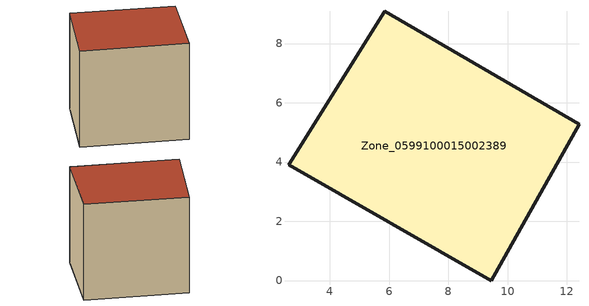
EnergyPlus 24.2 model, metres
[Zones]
Zone_0599100015002389
 floor ground (C_G): 9.45,0 2.6,3.9 5.85,9.08 12.41,5.27 z0.8
 wall outside (C_F): 5.85,9.08 2.6,3.9 9.45,0 12.41,5.27 5.85,9.08 z0.8:8.42
 roof outside (C_R): 2.6,3.9 9.45,0 12.41,5.27 5.85,9.08 z8.42
[BUILDING]
Pand.0599100015002389: North Axis=0; Terrain=City; Loads Convergence Tolerance Value=0.04; Temperature Convergence Tolerance Value=0.4; Solar Distribution=FullExterior; Maximum Number of Warmup Days=25; Minimum Number of Warmup Days=1
[Site:Location]
Rotterdam.The.Hague.AP_ZH_NLD Design_Conditions: Latitude=51.96; Longitude=4.45; Time Zone=1; Elevation=-4.5
[SITE:GROUNDTEMPERATURE:BUILDINGSURFACE]
18, 18, 18, 18, 18, 18, 18, 18, 18, 18, 18, 18
[MATERIAL] Thermal Absorptance=0.9; Solar Absorptance=0.7; Visible Absorptance=0.7
Name | Roughness | Thickness | Conductivity | Density | Specific Heat
G.TI.1946-1964 | MediumSmooth | 0.15 | 1 | 540 | 1210
F.TI.1946-1964 | Rough | 0.3 | 0.857143 | 1920 | 840
R.TI.1946-1964 | MediumRough | 0.2 | 0.277778 | 1500 | 1000
[CONSTRUCTION]
C_G: G.TI.1946-1964
C_F: F.TI.1946-1964
C_R: R.TI.1946-1964
[ZONE]
Zone_0599100015002389: Type=1; Multiplier=1; Ceiling Height=Autocalculate; Volume=Autocalculate; Floor Area=autocalculate; Part of Total Floor Area=Yes
[ZONEINFILTRATION:DESIGNFLOWRATE]
Infil_Zone_0599100015002389: Zone or ZoneList or Space or SpaceList=Zone_0599100015002389; Schedule=AlwaysOn; Design Flow Rate Calculation Method=Flow/Area; Flow Rate per Floor Area=0.003; Constant Term Coefficient=1; Temperature Term Coefficient=0; Velocity Term Coefficient=0; Velocity Squared Term Coefficient=0
[HVACTEMPLATE:ZONE:IDEALLOADSAIRSYSTEM]
Zone_0599100015002389: Maximum Heating Supply Air Temperature=50; Minimum Cooling Supply Air Temperature=13; Maximum Heating Supply Air Humidity Ratio=0.0156; Minimum Cooling Supply Air Humidity Ratio=0.0077; Heating Limit=NoLimit; Cooling Limit=NoLimit; Dehumidification Control Type=ConstantSensibleHeatRatio; Cooling Sensible Heat Ratio=0.7; Dehumidification Setpoint=60; Humidification Control Type=None; Humidification Setpoint=30; Outdoor Air Method=None; Outdoor Air Flow Rate per Person=0.00944; Outdoor Air Flow Rate per Zone Floor Area=0; Outdoor Air Flow Rate per Zone=0; Demand Controlled Ventilation Type=None; Outdoor Air Economizer Type=NoEconomizer; Heat Recovery Type=None; Sensible Heat Recovery Effectiveness=0.7; Latent Heat Recovery Effectiveness=0.65
[ZONECONTROL:THERMOSTAT]
ThermostatControl_Zone_0599100015002389: Zone or ZoneList=Zone_0599100015002389; Control Type Schedule=DualSetpointControlType; Control 1=Thermostat_Zone_0599100015002389; Temperature Difference Between Cutout And Setpoint=0
[THERMOSTATSETPOINT:DUALSETPOINT]
Thermostat_Zone_0599100015002389: Heating Setpoint Temperature Schedule=HeatingSetpoint_Zone_0599100015002389; Cooling Setpoint Temperature Schedule=CoolingSetpoint_Zone_0599100015002389
[SCHEDULE:COMPACT]
HeatingSetpoint_Zone_0599100015002389: Through: 12/31, For: AllDays, Until: 24:00, 21
CoolingSetpoint_Zone_0599100015002389: Through: 12/31, For: AllDays, Until: 24:00, 24
DualSetpointControlType: Through: 12/31, For: AllDays, Until: 24:00, 4
AlwaysOn: Through: 12/31, For: AllDays, Until: 24:00, 1
